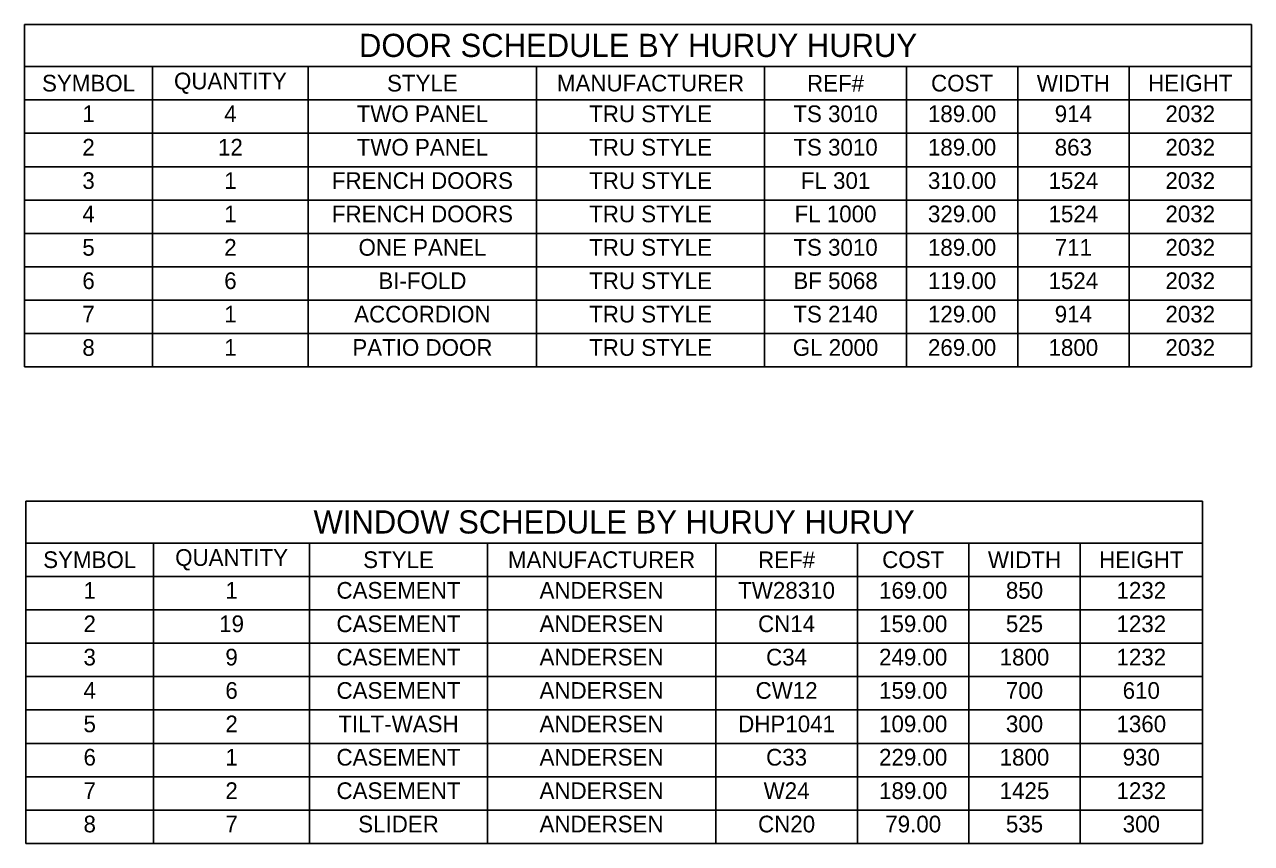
# Model space of a CAD drawing. Header units: millimetres. Extents: x -17301 to 96414, y -64549 to 30877.
# Drawn here: x 33091 to 46850, y -21416 to -12230 of the extents above; entities that cross this region are included whole.
import ezdxf

# ---------------------------------------------------------------- set-up
doc = ezdxf.new("R2010")
doc.units = ezdxf.units.MM
doc.header["$LTSCALE"] = 150
doc.header["$MEASUREMENT"] = 0
doc.layers.add('E-SM-TAB-CALC', color=7, linetype='Continuous')
doc.layers.add('E-SM-TAB-DEXT', color=7, linetype='Continuous')

# ---------------------------------------------------------------- blocks, each defined once
blk = doc.blocks.new('*T126')
at = {"layer": 'E-SM-TAB-CALC', "color": 0, "linetype": 'ByBlock', "lineweight": -2, "transparency": 16777216}
for p, q in [((0, 0), (13759, 0)), ((0, 0), (0, -3841)), ((13759, 0), (13759, -3841)), ((0, -471), (13759, -471)), ((1435, -471), (1435, -3841)), ((3182, -471), (3182, -3841)), ((5741, -471), (5741, -3841)), ((8299, -471), (8299, -3841)), ((9890, -471), (9890, -3841)), ((11138, -471), (11138, -3841)), ((12386, -471), (12386, -3841)), ((0, -846), (13759, -846)), ((0, -1220), (13759, -1220)), ((0, -1595), (13759, -1595)), ((0, -1969), (13759, -1969)), ((0, -2343), (13759, -2343)), ((0, -2718), (13759, -2718)), ((0, -3092), (13759, -3092)), ((0, -3467), (13759, -3467)), ((0, -3841), (13759, -3841))]:
    blk.add_line(p, q, dxfattribs=at)
at = {"layer": 'E-SM-TAB-CALC', "color": 0, "transparency": 16777216}
for s, insert, char_height, width, attachment_point in [('DOOR SCHEDULE BY HURUY HURUY ', (6880, -236), 260, 13634.4, 5), ('QUANTITY', (2309, -659), 187.2, 1622.4, 5), ('SYMBOL', (718, -659), 187.2, 1310.4, 5), ('STYLE', (4462, -659), 187.2, 2433.6, 5), ('MANUFACTURER', (7020, -659), 187.2, 2433.6, 5), ('REF#', (9095, -659), 187.2, 1466.4, 5), ('COST', (10514, -659), 187.2, 1123.2, 5), ('WIDTH', (11762, -659), 187.2, 1123.2, 5), ('HEIGHT', (13073, -659), 187.2, 1248, 5), ('1', (718, -908), 187, 1310.4, 2), ('4', (2309, -908), 187, 1622.4, 2), ('TWO PANEL', (4462, -908), 187.2, 2433.6, 2), ('TRU STYLE', (7020, -908), 187.2, 2433.6, 2), ('TS 3010', (9095, -908), 187.2, 1466.4, 2), ('189.00', (10514, -908), 187.2, 1123.2, 2), ('914', (11762, -908), 187.2, 1123.2, 2), ('2032', (13073, -908), 187.2, 1248, 2), ('2', (718, -1283), 187, 1310.4, 2), ('12', (2309, -1283), 187.2, 1622.4, 2), ('TWO PANEL', (4462, -1283), 187.2, 2433.6, 2), ('TRU STYLE', (7020, -1283), 187.2, 2433.6, 2), ('TS 3010', (9095, -1283), 187.2, 1466.4, 2), ('189.00', (10514, -1283), 187.2, 1123.2, 2), ('863', (11762, -1283), 187.2, 1123.2, 2), ('2032', (13073, -1283), 187.2, 1248, 2), ('3', (718, -1657), 187, 1310.4, 2), ('1', (2309, -1657), 187, 1622.4, 2), ('FRENCH DOORS', (4462, -1657), 187.2, 2433.6, 2), ('TRU STYLE', (7020, -1657), 187.2, 2433.6, 2), ('FL 301', (9095, -1657), 187.2, 1466.4, 2), ('310.00', (10514, -1657), 187.2, 1123.2, 2), ('1524', (11762, -1657), 187.2, 1123.2, 2), ('2032', (13073, -1657), 187.2, 1248, 2), ('4', (718, -2031), 187, 1310.4, 2), ('1', (2309, -2031), 187, 1622.4, 2), ('FRENCH DOORS', (4462, -2031), 187.2, 2433.6, 2), ('TRU STYLE', (7020, -2031), 187.2, 2433.6, 2), ('FL 1000', (9095, -2031), 187.2, 1466.4, 2), ('329.00', (10514, -2031), 187.2, 1123.2, 2), ('1524', (11762, -2031), 187.2, 1123.2, 2), ('2032', (13073, -2031), 187.2, 1248, 2), ('5', (718, -2406), 187, 1310.4, 2), ('2', (2309, -2406), 187, 1622.4, 2), ('ONE PANEL', (4462, -2406), 187.2, 2433.6, 2), ('TRU STYLE', (7020, -2406), 187.2, 2433.6, 2), ('TS 3010', (9095, -2406), 187.2, 1466.4, 2), ('189.00', (10514, -2406), 187.2, 1123.2, 2), ('711', (11762, -2406), 187.2, 1123.2, 2), ('2032', (13073, -2406), 187.2, 1248, 2), ('6', (718, -2780), 187, 1310.4, 2), ('6', (2309, -2780), 187, 1622.4, 2), ('BI-FOLD', (4462, -2780), 187.2, 2433.6, 2), ('TRU STYLE', (7020, -2780), 187.2, 2433.6, 2), ('BF 5068', (9095, -2780), 187.2, 1466.4, 2), ('119.00', (10514, -2780), 187.2, 1123.2, 2), ('1524', (11762, -2780), 187.2, 1123.2, 2), ('2032', (13073, -2780), 187.2, 1248, 2), ('7', (718, -3155), 187, 1310.4, 2), ('1', (2309, -3155), 187, 1622.4, 2), ('ACCORDION', (4462, -3155), 187.2, 2433.6, 2), ('TRU STYLE', (7020, -3155), 187.2, 2433.6, 2), ('TS 2140', (9095, -3155), 187.2, 1466.4, 2), ('129.00', (10514, -3155), 187.2, 1123.2, 2), ('914', (11762, -3155), 187.2, 1123.2, 2), ('2032', (13073, -3155), 187.2, 1248, 2), ('8', (718, -3529), 187, 1310.4, 2), ('1', (2309, -3529), 187, 1622.4, 2), ('PATIO DOOR', (4462, -3529), 187.2, 2433.6, 2), ('TRU STYLE', (7020, -3529), 187.2, 2433.6, 2), ('GL 2000', (9095, -3529), 187.2, 1466.4, 2), ('269.00', (10514, -3529), 187.2, 1123.2, 2), ('1800', (11762, -3529), 187.2, 1123.2, 2), ('2032', (13073, -3529), 187.2, 1248, 2)]:
    blk.add_mtext(s, dxfattribs=dict(at, insert=insert, char_height=char_height, width=width, attachment_point=attachment_point))
blk = doc.blocks.new('*T127')
at = {"layer": 'E-SM-TAB-DEXT', "color": 0, "linetype": 'ByBlock', "lineweight": -2, "transparency": 16777216}
for p, q in [((0, 0), (13198, 0)), ((0, 0), (0, -3841)), ((13198, 0), (13198, -3841)), ((0, -471), (13198, -471)), ((1435, -471), (1435, -3841)), ((3182, -471), (3182, -3841)), ((5179, -471), (5179, -3841)), ((7738, -471), (7738, -3841)), ((9329, -471), (9329, -3841)), ((10577, -471), (10577, -3841)), ((11825, -471), (11825, -3841)), ((0, -846), (13198, -846)), ((0, -1220), (13198, -1220)), ((0, -1595), (13198, -1595)), ((0, -1969), (13198, -1969)), ((0, -2343), (13198, -2343)), ((0, -2718), (13198, -2718)), ((0, -3092), (13198, -3092)), ((0, -3467), (13198, -3467)), ((0, -3841), (13198, -3841))]:
    blk.add_line(p, q, dxfattribs=at)
at = {"layer": 'E-SM-TAB-DEXT', "color": 0, "transparency": 16777216}
for s, insert, char_height, width, attachment_point in [('WINDOW SCHEDULE BY HURUY HURUY ', (6599, -236), 260, 13072.8, 5), ('QUANTITY', (2309, -659), 187.2, 1622.4, 5), ('SYMBOL', (718, -659), 187.2, 1310.4, 5), ('STYLE', (4181, -659), 187.2, 1872, 5), ('MANUFACTURER', (6458, -659), 187.2, 2433.6, 5), ('REF#', (8533, -659), 187.2, 1466.4, 5), ('COST', (9953, -659), 187.2, 1123.2, 5), ('WIDTH', (11201, -659), 187.2, 1123.2, 5), ('HEIGHT', (12511, -659), 187.2, 1248, 5), ('1', (718, -908), 187, 1310.4, 2), ('1', (2309, -908), 187, 1622.4, 2), ('CASEMENT', (4181, -908), 187.2, 1872, 2), ('ANDERSEN', (6458, -908), 187.2, 2433.6, 2), ('TW28310', (8533, -908), 187.2, 1466.4, 2), ('169.00', (9953, -908), 187.2, 1123.2, 2), ('850', (11201, -908), 187.2, 1123.2, 2), ('1232', (12511, -908), 187.2, 1248, 2), ('2', (718, -1283), 187, 1310.4, 2), ('19', (2309, -1283), 187.2, 1622.4, 2), ('CASEMENT', (4181, -1283), 187.2, 1872, 2), ('ANDERSEN', (6458, -1283), 187.2, 2433.6, 2), ('CN14', (8533, -1283), 187.2, 1466.4, 2), ('159.00', (9953, -1283), 187.2, 1123.2, 2), ('525', (11201, -1283), 187.2, 1123.2, 2), ('1232', (12511, -1283), 187.2, 1248, 2), ('3', (718, -1657), 187, 1310.4, 2), ('9', (2309, -1657), 187, 1622.4, 2), ('CASEMENT', (4181, -1657), 187.2, 1872, 2), ('ANDERSEN', (6458, -1657), 187.2, 2433.6, 2), ('C34', (8533, -1657), 187.2, 1466.4, 2), ('249.00', (9953, -1657), 187.2, 1123.2, 2), ('1800', (11201, -1657), 187.2, 1123.2, 2), ('1232', (12511, -1657), 187.2, 1248, 2), ('4', (718, -2031), 187, 1310.4, 2), ('6', (2309, -2031), 187, 1622.4, 2), ('CASEMENT', (4181, -2031), 187.2, 1872, 2), ('ANDERSEN', (6458, -2031), 187.2, 2433.6, 2), ('CW12', (8533, -2031), 187.2, 1466.4, 2), ('159.00', (9953, -2031), 187.2, 1123.2, 2), ('700', (11201, -2031), 187.2, 1123.2, 2), ('610', (12511, -2031), 187.2, 1248, 2), ('5', (718, -2406), 187, 1310.4, 2), ('2', (2309, -2406), 187, 1622.4, 2), ('TILT-WASH', (4181, -2406), 187.2, 1872, 2), ('ANDERSEN', (6458, -2406), 187.2, 2433.6, 2), ('DHP1041', (8533, -2406), 187.2, 1466.4, 2), ('109.00', (9953, -2406), 187.2, 1123.2, 2), ('300', (11201, -2406), 187.2, 1123.2, 2), ('1360', (12511, -2406), 187.2, 1248, 2), ('6', (718, -2780), 187, 1310.4, 2), ('1', (2309, -2780), 187, 1622.4, 2), ('CASEMENT', (4181, -2780), 187.2, 1872, 2), ('ANDERSEN', (6458, -2780), 187.2, 2433.6, 2), ('C33', (8533, -2780), 187.2, 1466.4, 2), ('229.00', (9953, -2780), 187.2, 1123.2, 2), ('1800', (11201, -2780), 187.2, 1123.2, 2), ('930', (12511, -2780), 187.2, 1248, 2), ('7', (718, -3155), 187, 1310.4, 2), ('2', (2309, -3155), 187, 1622.4, 2), ('CASEMENT', (4181, -3155), 187.2, 1872, 2), ('ANDERSEN', (6458, -3155), 187.2, 2433.6, 2), ('W24', (8533, -3155), 187.2, 1466.4, 2), ('189.00', (9953, -3155), 187.2, 1123.2, 2), ('1425', (11201, -3155), 187.2, 1123.2, 2), ('1232', (12511, -3155), 187.2, 1248, 2), ('8', (718, -3529), 187, 1310.4, 2), ('7', (2309, -3529), 187, 1622.4, 2), ('SLIDER', (4181, -3529), 187.2, 1872, 2), ('ANDERSEN', (6458, -3529), 187.2, 2433.6, 2), ('CN20', (8533, -3529), 187.2, 1466.4, 2), ('79.00', (9953, -3529), 187.2, 1123.2, 2), ('535', (11201, -3529), 187.2, 1123.2, 2), ('300', (12511, -3529), 187.2, 1248, 2)]:
    blk.add_mtext(s, dxfattribs=dict(at, insert=insert, char_height=char_height, width=width, attachment_point=attachment_point))

msp = doc.modelspace()

# ---------------------------------------------------------------- block references
for name, p in [('*T126', (33091, -12230)), ('*T127', (33104, -17575))]:
    msp.add_blockref(name, p)

doc.saveas('drawing.dxf')
